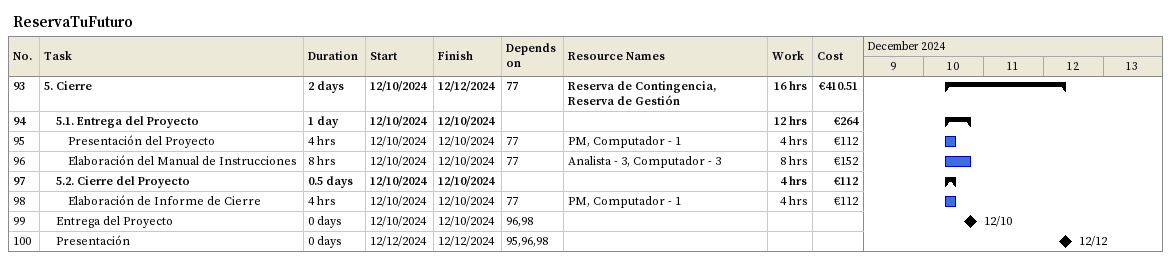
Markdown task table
ReservaTuFuturo

| ID | Level | Task | Duration | Start | Finish | Predecessors | Resources | Work (h) | Cost (€) |
|---|---|---|---|---|---|---|---|---|---|
| 93 | 1 | **5. Cierre** | 2d | 2024-12-10 | 2024-12-12 | 77 | Reserva de Contingencia, Reserva de Gestión | 16 | 410.51 |
| 94 | 2 | **5.1. Entrega del Proyecto** | 1d | 2024-12-10 | 2024-12-10 |  |  | 12 | 264 |
| 95 | 3 | Presentación del Proyecto | 4h | 2024-12-10 | 2024-12-10 | 77 | PM, Computador - 1 | 4 | 112 |
| 96 | 3 | Elaboración del Manual de Instrucciones | 8h | 2024-12-10 | 2024-12-10 | 77 | Analista - 3, Computador - 3 | 8 | 152 |
| 97 | 2 | **5.2. Cierre del Proyecto** | 0.5d | 2024-12-10 | 2024-12-10 |  |  | 4 | 112 |
| 98 | 3 | Elaboración de Informe de Cierre | 4h | 2024-12-10 | 2024-12-10 | 77 | PM, Computador - 1 | 4 | 112 |
| 99 | 2 | Entrega del Proyecto | 0d | 2024-12-10 | 2024-12-10 | 96, 98 |  |  |  |
| 100 | 2 | Presentación | 0d | 2024-12-12 | 2024-12-12 | 95, 96, 98 |  |  |  |
